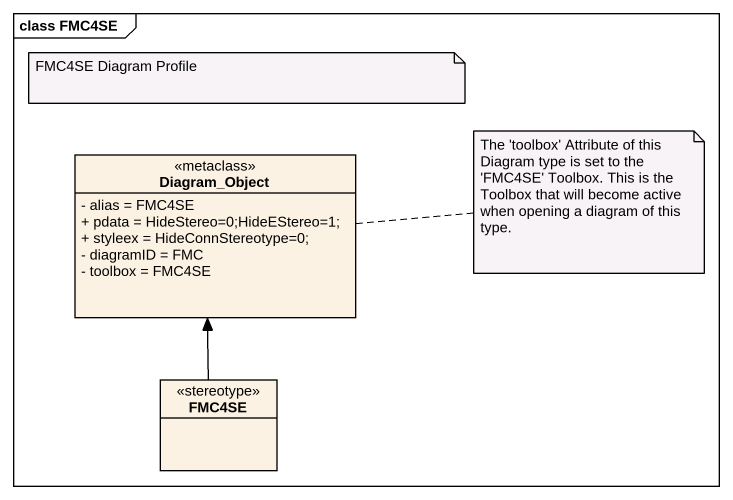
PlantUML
@startuml
mainframe class FMC4SE
hide circle
hide empty members
skinparam classAttributeIconSize 0
class Diagram_Object <<metaclass>> {
  - alias = FMC4SE
  + pdata = HideStereo=0;HideEStereo=1;
  + styleex = HideConnStereotype=0;
  - diagramID = FMC
  - toolbox = FMC4SE
}
class FMC4SE <<stereotype>>
FMC4SE -up-> Diagram_Object
note as N1
  FMC4SE Diagram Profile
end note
note right of Diagram_Object : The 'toolbox' Attribute of this Diagram type is set to the 'FMC4SE' Toolbox. This is the Toolbox that will become active when opening a diagram of this type.
@enduml
